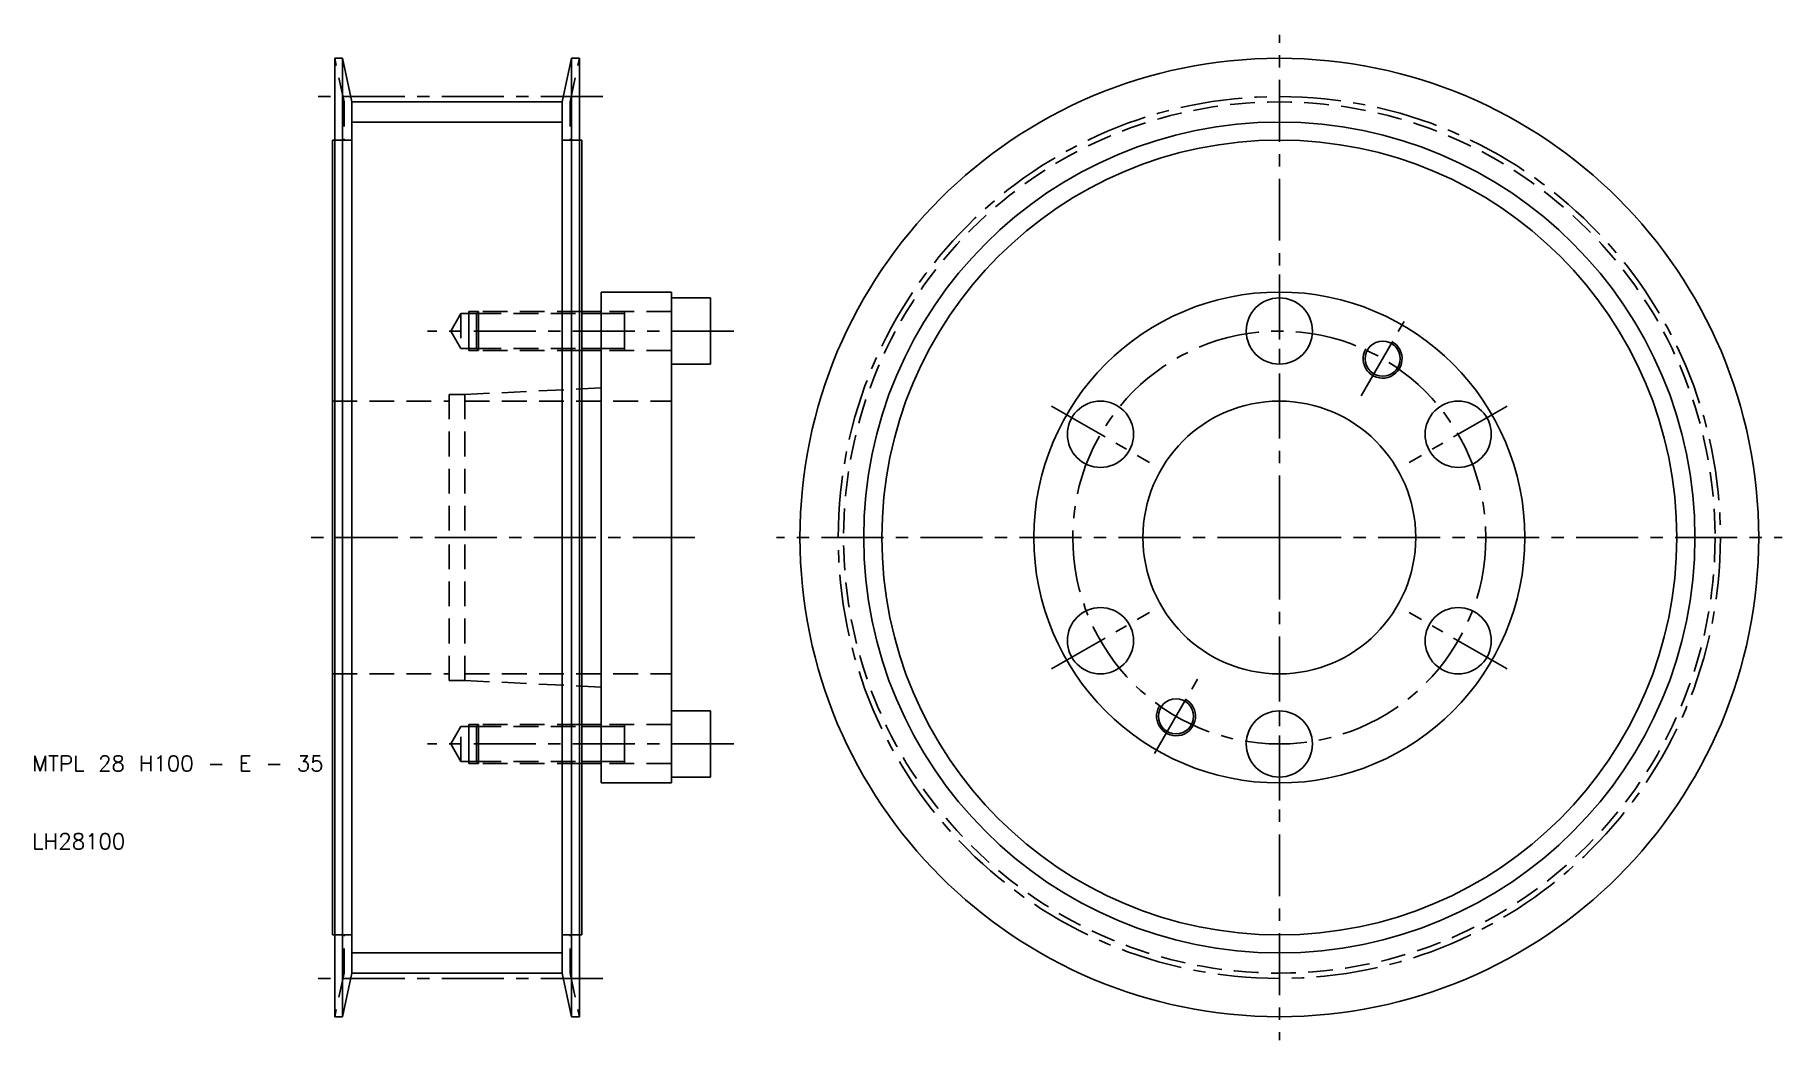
# Model space of a CAD drawing. Extents: x 10 to 234, y -14 to 114.
import ezdxf

# ---------------------------------------------------------------- set-up
doc = ezdxf.new("R2010")
doc.units = 0
doc.header["$LTSCALE"] = 0.25
doc.linetypes.add('CENTER', pattern=[50.8, 31.75, -6.35, 6.35, -6.35])
doc.linetypes.add('DASHED', pattern=[19.05, 12.7, -6.35])
doc.layers.get('0').update_dxf_attribs({"linetype": 'CONTINUOUS'})
doc.layers.add('CENTER', color=1, linetype='CENTER')
doc.styles.get("Standard").update_dxf_attribs({"font": 'txt.shx'})

msp = doc.modelspace()

# ---------------------------------------------------------------- linework, layer by layer
for p, q in [((48.8, 111.5), (48.8, 101)), ((49.8, 111.5), (48.8, 111.5)), ((49.8, 111.5), (49.8, -11.5)), ((51, 105.91), (49.8, 111.5)), ((78, 105.91), (79.2, 111.5)), ((79.2, 111.5), (79.2, -11.5)), ((79.2, 111.5), (80.2, 111.5)), ((80.2, 111.5), (80.2, 101)), ((78, 105.91), (51, 105.91)), ((51, 105.91), (51, 101)), ((78, 105.91), (78, 101)), ((48.5, 101), (48.5, 50)), ((48.8, 101), (48.5, 101)), ((48.8, 101), (48.8, 50)), ((51, 101), (51, -1)), ((78, 101), (78, -1)), ((80.2, 101), (80.2, 50)), ((80.2, 101), (80.5, 101)), ((80.5, 101), (80.5, 79)), ((83, 81.5), (83, 79)), ((83, 81.5), (92, 81.5)), ((92, 81.5), (92, 80.75)), ((92, 80.75), (97, 80.75)), ((92, 80.75), (92, 72.25)), ((97, 80.75), (97, 76.5)), ((80.5, 79), (80.5, 74)), ((83, 79), (80.5, 79)), ((83, 79), (83, 74)), ((97, 72.25), (97, 76.5)), ((83, 74), (80.5, 74)), ((80.5, 74), (80.5, 69.078571)), ((83, 74), (83, 69.2)), ((92, 72.25), (92, 50)), ((92, 72.25), (97, 72.25)), ((83, 69.2), (80.5, 69.078571)), ((80.5, 69.078571), (80.5, 50)), ((83, 69.2), (83, 50)), ((48.5, -1), (48.5, 50)), ((48.8, -1), (48.8, 50)), ((80.2, -1), (80.2, 50)), ((80.5, 30.921429), (80.5, 50)), ((83, 30.8), (83, 50)), ((92, 27.75), (92, 50)), ((83, 30.8), (80.5, 30.921429)), ((80.5, 26), (80.5, 30.921429)), ((83, 26), (83, 30.8)), ((92, 19.25), (92, 27.75)), ((92, 27.75), (97, 27.75)), ((97, 27.75), (97, 23.5)), ((80.5, 21), (80.5, 26)), ((83, 26), (80.5, 26)), ((83, 21), (83, 26)), ((97, 19.25), (97, 23.5)), ((80.5, -1), (80.5, 21)), ((83, 21), (80.5, 21)), ((83, 18.5), (83, 21)), ((83, 18.5), (92, 18.5)), ((92, 19.25), (97, 19.25)), ((92, 18.5), (92, 19.25)), ((48.8, -1), (48.5, -1)), ((48.8, -11.5), (48.8, -1)), ((51, -5.91), (51, -1)), ((78, -5.91), (78, -1)), ((80.2, -11.5), (80.2, -1)), ((80.2, -1), (80.5, -1)), ((51, -5.91), (49.8, -11.5)), ((78, -5.91), (51, -5.91)), ((78, -5.91), (79.2, -11.5)), ((49.8, -11.5), (48.8, -11.5)), ((79.2, -11.5), (80.2, -11.5))]:
    msp.add_line(p, q)
at = {"color": 3, "linetype": 'DASHED'}
for p, q in [((50, 105.91), (48.8, 111.5)), ((79, 105.91), (80.2, 111.5)), ((50, 105.91), (50, 101)), ((79, 105.91), (79, 101)), ((51, 101), (48.8, 101)), ((78, 101), (80.2, 101)), ((65, 78.75), (63.700962, 76.5)), ((65, 78.75), (65, 74.25)), ((67, 78.75), (65, 78.75)), ((67.25, 79), (66, 79)), ((66, 79), (66, 76.5)), ((67.25, 79), (67, 78.75)), ((67, 78.75), (80.5, 78.75)), ((67, 78.75), (67, 76.5)), ((80.5, 79), (67.25, 79)), ((67.25, 79), (67.25, 76.5)), ((92, 79), (83, 79)), ((83, 78.75), (86, 78.75)), ((86, 79), (86, 76.5)), ((65, 74.25), (63.700962, 76.5)), ((66, 74), (66, 76.5)), ((67, 74.25), (67, 76.5)), ((67.25, 74), (67.25, 76.5)), ((86, 74), (86, 76.5)), ((67, 74.25), (65, 74.25)), ((67.25, 74), (66, 74)), ((67, 74.25), (80.5, 74.25)), ((67.25, 74), (67, 74.25)), ((80.5, 74), (67.25, 74)), ((83, 74.25), (86, 74.25)), ((92, 74), (83, 74)), ((48.5, 67.5), (63.5, 67.5)), ((63.5, 68.35), (63.5, 50)), ((63.5, 68.35), (65.5, 68.35)), ((65.5, 68.35), (80.5, 69.078571)), ((65.5, 68.35), (65.5, 50)), ((65.5, 67.5), (92, 67.5)), ((63.5, 31.65), (63.5, 50)), ((65.5, 31.65), (65.5, 50)), ((48.5, 32.5), (63.5, 32.5)), ((63.5, 31.65), (65.5, 31.65)), ((65.5, 32.5), (92, 32.5)), ((65.5, 31.65), (80.5, 30.921429)), ((65, 25.75), (63.700962, 23.5)), ((65, 21.25), (65, 25.75)), ((67, 25.75), (65, 25.75)), ((66, 26), (66, 23.5)), ((67.25, 26), (66, 26)), ((67.25, 26), (67, 25.75)), ((67, 25.75), (80.5, 25.75)), ((67, 25.75), (67, 23.5)), ((80.5, 26), (67.25, 26)), ((67.25, 26), (67.25, 23.5)), ((92, 26), (83, 26)), ((83, 25.75), (86, 25.75)), ((86, 26), (86, 23.5)), ((65, 21.25), (63.700962, 23.5)), ((66, 21), (66, 23.5)), ((67, 21.25), (67, 23.5)), ((67.25, 21), (67.25, 23.5)), ((86, 21), (86, 23.5)), ((67, 21.25), (65, 21.25)), ((67.25, 21), (66, 21)), ((67, 21.25), (80.5, 21.25)), ((67.25, 21), (67, 21.25)), ((80.5, 21), (67.25, 21)), ((83, 21.25), (86, 21.25)), ((92, 21), (83, 21)), ((51, -1), (48.8, -1)), ((50, -5.91), (50, -1)), ((78, -1), (80.2, -1)), ((79, -5.91), (79, -1)), ((50, -5.91), (48.8, -11.5)), ((79, -5.91), (80.2, -11.5))]:
    msp.add_line(p, q, dxfattribs=at)
at = {"color": 3}
for p, q in [((78, 103.32), (51, 103.32)), ((83, 78.75), (80.5, 78.75)), ((83, 74.25), (80.5, 74.25)), ((83, 25.75), (80.5, 25.75)), ((83, 21.25), (80.5, 21.25)), ((78, -3.32), (51, -3.32))]:
    msp.add_line(p, q, dxfattribs=at)
for centre, radius in [((170, 50), 61.5), ((170, 50), 51), ((170, 50), 31.5), ((170, 50), 31.5), ((170, 76.5), 4.25), ((183.25, 72.949673), 2.25), ((147.050327, 63.25), 4.25), ((170, 50), 17.5), ((192.949673, 63.25), 4.25), ((147.050327, 36.75), 4.25), ((192.949673, 36.75), 4.25), ((156.75, 27.050327), 2.25), ((170, 23.5), 4.25)]:
    msp.add_circle(centre, radius)
at = {"color": 3, "linetype": 'DASHED'}
msp.add_circle((170, 50), 55.91, dxfattribs=at)
at = {"color": 3}
msp.add_circle((170, 50), 53.32, dxfattribs=at)
for centre in [(183.25, 72.949673), (156.75, 27.050327)]:
    msp.add_arc(centre, 2.5, 150, 62, dxfattribs=at)
at = {"layer": 'CENTER', "color": 1, "linetype": 'CENTER'}
for p, q in [((170, 50), (170, 114.5)), ((83.2, 106.595), (45.8, 106.595)), ((170, 83.75), (170, 69.25)), ((100, 76.5), (60.700962, 76.5)), ((180.5, 68.186533), (186, 77.712813)), ((140.771643, 66.875), (153.329011, 59.625)), ((199.228357, 66.875), (186.670989, 59.625)), ((95, 50), (45.5, 50)), ((170, 50), (105.5, 50)), ((170, 50), (234.5, 50)), ((170, 50), (170, -14.5)), ((140.771643, 33.125), (153.329011, 40.375)), ((199.228357, 33.125), (186.670989, 40.375)), ((154, 22.287187), (159.5, 31.813467)), ((170, 16.25), (170, 30.75)), ((100, 23.5), (60.700962, 23.5)), ((83.2, -6.595), (45.8, -6.595))]:
    msp.add_line(p, q, dxfattribs=at)
for radius in [56.595, 26.5]:
    msp.add_circle((170, 50), radius, dxfattribs=at)

# ---------------------------------------------------------------- texts
for s, p in [('MTPL 28 H100 - E - 35', (10, 20)), ('LH28100', (10, 10))]:
    msp.add_text(s, height=2).set_placement(p)

doc.saveas('drawing.dxf')
